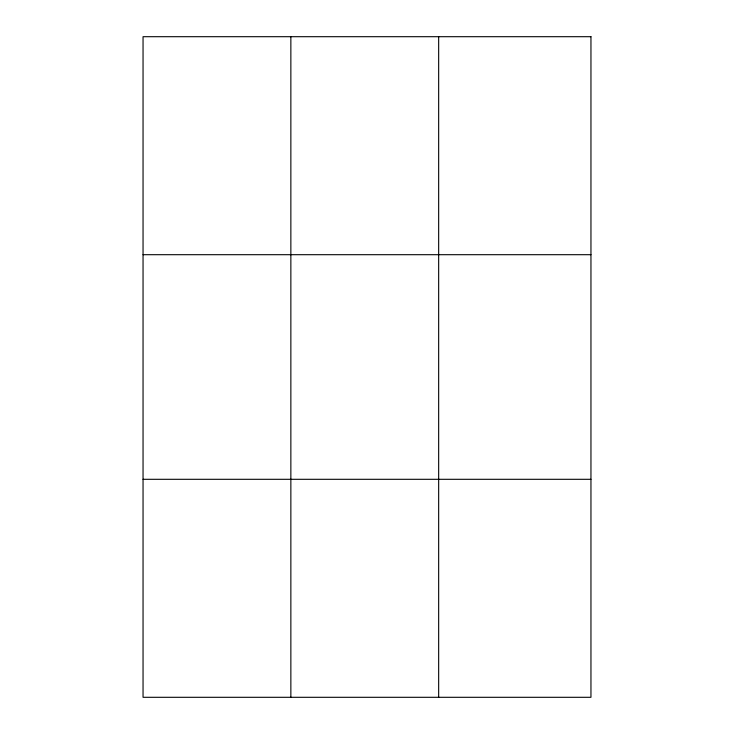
<?xml version="1.0" encoding="UTF-8"?>
<svg xmlns="http://www.w3.org/2000/svg" width="734" height="734" viewBox="0 0 734 734"><rect width="100%" height="100%" fill="white"/><g stroke="black" fill="none" stroke-linecap="round" stroke-linejoin="round"><path stroke-width="1.1" d="M290.857 697.3L290.857 36.7M438.666 697.3L438.666 36.7M143.047 254.698L590.953 254.698M143.047 479.302L590.953 479.302M590.953 36.7L590.953 697.3L143.047 697.3L143.047 36.7L590.953 36.7"/></g></svg>
